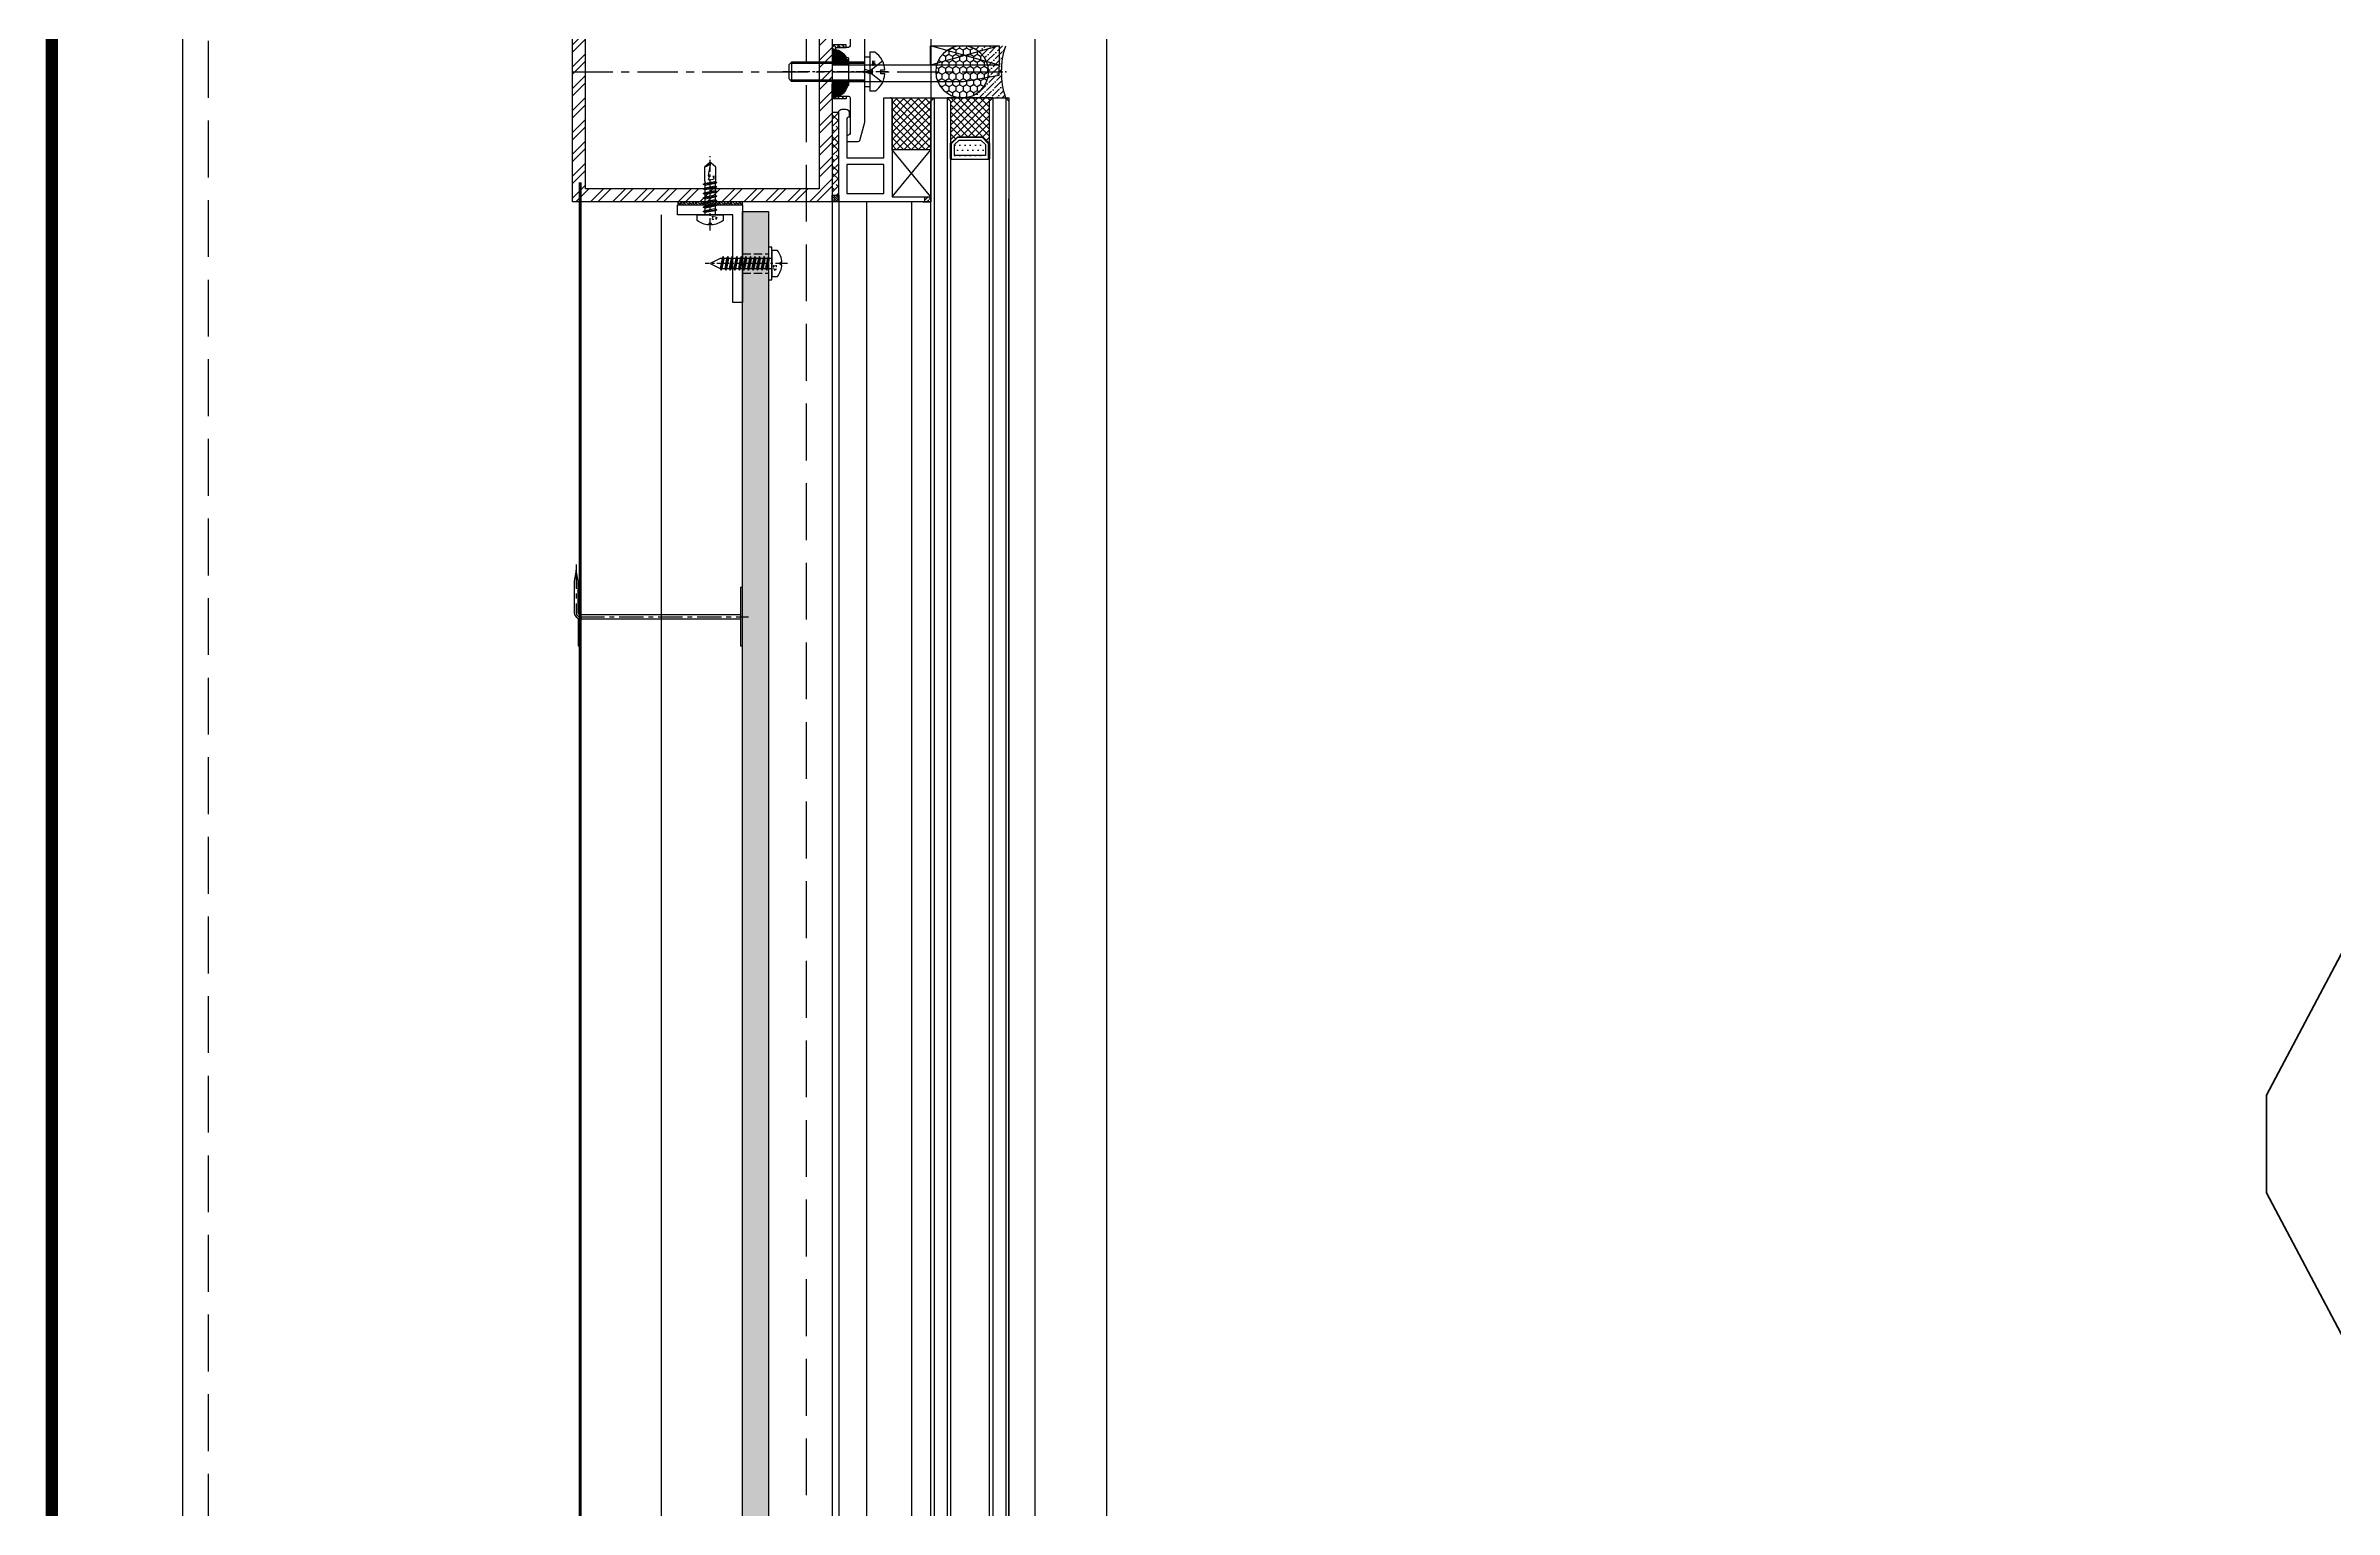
# Model space of a CAD drawing. Extents: x 220580 to 2027826, y -309201 to 71987.
# Drawn here: x 1041808 to 1042513, y -161979 to -161528 of the extents above; entities that cross this region are included whole.
import ezdxf
from ezdxf.enums import TextEntityAlignment as Align

# ---------------------------------------------------------------- set-up
doc = ezdxf.new("R2010")
doc.units = 0
for name, pattern in [('AUSGEZOGEN', [0]), ('CENTER', [2, 1.25, -0.25, 0.25, -0.25]), ('ZN-CENTER', [2, 1.25, -0.25, 0.25, -0.25]), ('ZN-DASH', [0.35, 0.25, -0.1])]:
    doc.linetypes.add(name, pattern=pattern)
for name, color, linetype in [('!ZN1-填充-8', 8, 'Continuous'), ('!ZN3-不锈钢板幕墙-7', 7, 'Continuous'), ('!ZN3-其它材质幕墙-60', 60, 'Continuous'), ('!ZN3-玻璃幕墙-4', 4, 'Continuous'), ('!ZN4-辅助材料-1', 1, 'Continuous'), ('!ZN4-配件-11', 11, 'Continuous'), ('!ZN5-钢材投影-40', 40, 'Continuous'), ('!ZN5-铝材投影-112', 112, 'Continuous'), ('!ZN5-铝材断面-6', 6, 'Continuous'), ('!ZN6-虚线-8', 8, 'ZN-DASH'), ('1 轴线 辅助线', 1, 'CENTER'), ('11紧固件', 11, 'Continuous'), ('2钢材断面', 2, 'Continuous'), ('4玻璃幕墙', 4, 'Continuous'), ('A_Hatch', 8, 'Continuous'), ('BM', 8, '保温棉'), ('DIM', 173, 'Continuous'), ('Fill', 8, 'Continuous'), ('ZX', 240, 'CENTER'), ('型材截面颜色', 253, 'Continuous')]:
    doc.layers.add(name, color=color, linetype=linetype)
for name, color, linetype, lineweight in [('0CABR-填充', 8, 'Continuous', 5), ('0CABR-密封材料、垫片', 195, 'Continuous', 9), ('0填充', 8, 'Continuous', 13), ('轮廓线', 3, 'Continuous', 211), ('防火岩棉', 252, 'Continuous', 13)]:
    doc.layers.add(name, color=color, linetype=linetype, lineweight=lineweight)
doc.styles.add('DHTEXT-1', font='ROMANS.shx', dxfattribs={"width": 0.7, "bigfont": 'CHINESE.shx'})
doc.linetypes.add('保温棉', pattern='A,0.006248399999999999,-6.2484,[134,ltypeshp.shx,S=6.2484,R=0,X=-6.2484,Y=0],-12.4968,[134,ltypeshp.shx,S=6.2484,R=180,X=6.2484,Y=0],-6.2484', length=24.9998484)
doc.dimstyles.new('ZN200', dxfattribs={"dimscale": 200, "dimtxt": 2.5, "dimasz": 1.5, "dimexe": 1, "dimexo": 2, "dimgap": 0.9, "dimtad": 1, "dimdec": 0, "dimdsep": 46, "dimtxsty": 'DHTEXT-1', "dimblk": 'ARCHTICK', "dimcen": 2.5, "dimclrd": 173, "dimclre": 173, "dimclrt": 7, "dimazin": 2, "dimtfac": 1, "dimtdec": 0, "dimtix": 1, "dimtmove": 2, "dimatfit": 3, "dimfxl": 0, "dimtolj": 1, "dimtzin": 0, "dimarcsym": 0})

# ---------------------------------------------------------------- blocks, each defined once
blk = doc.blocks.new('*U391')
at = {"layer": '4玻璃幕墙', "ltscale": 2}
for p, q in [((0, 8.000001027947292), (-4.028435796499252e-05, 1520.917117915582)), ((23.99995971564204, 8.000001027947292), (23.99995971564204, 1520.91136784805))]:
    blk.add_line(p, q, dxfattribs=at)
blk = doc.blocks.new('*U392')
at = {"layer": '1 轴线 辅助线', "ltscale": 10}
blk.add_line((-110.4000402842648, 0), (-4.028435796499252e-05, 0), dxfattribs=at)
at = {"layer": '2钢材断面'}
blk.add_lwpolyline([(-110.4000402842648, 40), (0, 40), (0, -40), (-110.4000402842648, -40)], close=True, dxfattribs=at)
at = {"layer": '4玻璃幕墙', "ltscale": 2}
for p, q in [((-4.233745858073235e-05, -8.000001027947292), (23.99995971564204, -8.000001027947292)), ((0, -8.000001027947292), (-4.028435796499252e-05, -39.09438221948221)), ((23.99995971564204, -8.000001027947292), (23.99995971564204, -39.08863215195015))]:
    blk.add_line(p, q, dxfattribs=at)
blk = doc.blocks.new('20250822090122')
at = {"layer": 'A_Hatch'}
h = blk.add_hatch(dxfattribs=at)
h.set_pattern_fill('ANSI32', color=256)
h.set_pattern_definition([(45, (-80, -40), (-3.367596045400933, 3.367596045400933), []), (45, (-77.75493500000448, -40), (-3.367596045400933, 3.367596045400933), [])])
h.paths.add_polyline_path([(0, 40), (-80, 40), (-80, -40), (0, -40)])
h.paths.add_polyline_path([(-4, 36), (-4, -36), (-76, -36), (-76, 36)], flags=16)
at = {"layer": '2钢材断面'}
for points in [[(-80, 40), (0, 40), (0, -40), (-80, -40)], [(-76, 36), (-4, 36), (-4, -36), (-76, -36)]]:
    blk.add_lwpolyline(points, close=True, dxfattribs=at)
blk = doc.blocks.new('20230625105620')
at = {"layer": '0CABR-填充'}
h = blk.add_hatch(dxfattribs=at)
h.set_pattern_fill('ANSI38', color=256, scale=0.3, angle=90.00000000000001)
h.set_pattern_definition([(135, (669.6330778690171, -11486.45394119481), (-0.6735192090801863, -0.6735192090801866), []), (225, (669.6330778690171, -11486.45394119481), (-0.6735192090801858, -2.02055762724056), [2.38125, -1.42875])])
h.paths.add_polyline_path([(-5.199999999720603, 3.69999999992433), (-5.199999999953434, 4.500000000203727), (-8.5, 4.499999999970896), (-8.49999999976717, 7.499999999970896), (-5.199999999953434, 7.499999999970896), (-5.199999999953434, 8.300000000017462), (-9.49999999976717, 8.300000000017462), (-9.5, 3.69999999992433)])
h = blk.add_hatch(dxfattribs=at)
h.set_pattern_fill('ANSI38', color=256, scale=0.3, angle=90)
h.set_pattern_definition([(135, (669.6330778690754, -11486.45394119481), (-0.6735192090801865, -0.6735192090801864), []), (225, (669.6330778690754, -11486.45394119481), (-0.6735192090801867, -2.020557627240559), [2.38125, -1.42875])])
h.paths.add_polyline_path([(-5.199999999662396, 3.69999999992433), (-5.199999999895226, 4.500000000203727), (-8.499999999941792, 4.499999999970896), (-8.499999999708962, 7.499999999970896), (-5.199999999895226, 7.499999999970896), (-5.199999999895226, 8.300000000017462), (-9.499999999708962, 8.300000000017462), (-9.499999999941792, 3.69999999992433)])
h = blk.add_hatch(dxfattribs=at)
h.set_pattern_fill('ANSI38', color=256, scale=0.3, angle=90.00000000000001)
h.set_pattern_definition([(135, (669.6330778687843, -11498.45394119481), (-0.6735192090801863, -0.6735192090801866), []), (225, (669.6330778687843, -11498.45394119481), (-0.6735192090801858, -2.02055762724056), [2.38125, -1.42875])])
h.paths.add_polyline_path([(-5.199999999953434, -8.30000000007567), (-5.200000000186265, -7.499999999796273), (-8.50000000023283, -7.500000000029104), (-8.5, -4.500000000029104), (-5.200000000186265, -4.500000000029104), (-5.200000000186265, -3.699999999982538), (-9.5, -3.699999999982538), (-9.50000000023283, -8.30000000007567)])
h = blk.add_hatch(dxfattribs=at)
h.set_pattern_fill('ANSI38', color=256, scale=0.3, angle=90)
h.set_pattern_definition([(135, (669.6330778688425, -11498.45394119481), (-0.6735192090801865, -0.6735192090801864), []), (225, (669.6330778688425, -11498.45394119481), (-0.6735192090801867, -2.020557627240559), [2.38125, -1.42875])])
h.paths.add_polyline_path([(-5.199999999895226, -8.30000000007567), (-5.200000000128057, -7.499999999796273), (-8.500000000174623, -7.500000000029104), (-8.499999999941792, -4.500000000029104), (-5.200000000128057, -4.500000000029104), (-5.200000000128057, -3.699999999982538), (-9.499999999941792, -3.699999999982538), (-9.500000000174623, -8.30000000007567)])
at = {"layer": '!ZN4-辅助材料-1'}
for points in [[(-5.199999999662396, 3.69999999992433), (-5.199999999895226, 4.500000000203727), (-8.499999999941792, 4.499999999970896), (-8.499999999708962, 7.499999999970896), (-5.199999999895226, 7.499999999970896), (-5.199999999895226, 8.300000000017462), (-9.499999999708962, 8.300000000017462), (-9.499999999941792, 3.69999999992433), (-5.199999999662396, 3.69999999992433)], [(-5.199999999662396, -3.700000000215368), (-5.199999999895226, -4.500000000261934), (-8.499999999941792, -4.500000000261934), (-8.499999999708962, -7.500000000029104), (-5.199999999895226, -7.500000000261934), (-5.199999999895226, -8.30000000007567), (-9.499999999708962, -8.30000000007567), (-9.499999999941792, -3.699999999982538), (-5.199999999662396, -3.700000000215368)]]:
    blk.add_lwpolyline(points, dxfattribs=at)
at = {"layer": '!ZN5-铝材投影-112'}
blk.add_lwpolyline([(-4.499999999767169, 3.999999999970896), (-4.5, -4.000000000029104, -0.4142135623702536), (-4.999999999767169, -4.500000000029104), (-7.999999999767169, -4.500000000029104, 0.414213562373095), (-8.49999999976717, -5.000000000029104), (-8.49999999976717, -7.000000000029104, 0.414213562373095), (-7.999999999767169, -7.500000000029104), (-4.499999999476131, -7.500000000025466, -0.414213562373095), (-3.999999999476131, -8.000000000025466), (-3.999999999476131, -19.00000000002547, -0.414213562373095), (-4.499999999476131, -19.50000000002547, 0.414213562373095), (-4.999999999476131, -20.00000000002547), (-4.999999999476131, -21.50000000002547), (-1.491358648519963, -21.5000000000291, 0.3394542588629411), (-1.008395735407248, -21.12940952254576), (0.5, -15.5000000000291), (0.5, -0.5000000000291038), (0, -2.91038304567337e-11), (0.5, 0.4999999999708962), (0.5000000002328306, 15.4999999999709), (-1.008395735174417, 21.12940952248755, 0.3394542588629411), (-1.491358648519963, 21.4999999999709), (-4.999999999476131, 21.49999999996726), (-4.999999999476131, 19.99999999996726, 0.414213562373095), (-4.499999999476131, 19.49999999996726, -0.414213562373095), (-3.999999999476131, 18.99999999996726), (-3.999999999476131, 7.999999999967258, -0.414213562373095), (-4.499999999476131, 7.499999999967258), (-7.999999999767169, 7.499999999970896, 0.414213562373095), (-8.49999999976717, 6.999999999970896), (-8.49999999976717, 4.999999999970896, 0.414213562373095), (-7.999999999767169, 4.499999999970896), (-4.999999999767169, 4.499999999970896, -0.4142135623688329), (-4.499999999767169, 3.999999999970896)], format="xyb", close=True, dxfattribs=at)
at = {"layer": '0CABR-密封材料、垫片'}
for points in [[(-5.199999999720603, 3.69999999992433), (-5.199999999953434, 4.500000000203727), (-8.5, 4.499999999970896), (-8.49999999976717, 7.499999999970896), (-5.199999999953434, 7.499999999970896), (-5.199999999953434, 8.300000000017462), (-9.49999999976717, 8.300000000017462), (-9.5, 3.69999999992433), (-5.199999999720603, 3.69999999992433)], [(-5.199999999720603, -3.700000000215368), (-5.199999999953434, -4.500000000261934), (-8.5, -4.500000000261934), (-8.49999999976717, -7.500000000029104), (-5.199999999953434, -7.500000000261934), (-5.199999999953434, -8.30000000007567), (-9.49999999976717, -8.30000000007567), (-9.5, -3.699999999982538), (-5.199999999720603, -3.700000000215368)]]:
    blk.add_lwpolyline(points, dxfattribs=at)
blk = doc.blocks.new('*U1907')
at = {"color": 0, "linetype": 'ZN-CENTER', "ltscale": 3}
blk.add_line((-7.149760062439595, 2.968965134506063e-13), (25.2002399375604, 2.456684181638768e-12), dxfattribs=at)
at = {"linetype": 'ByBlock', "ltscale": 10}
for p, q in [((-6.199760062438145, 0.5999999999958163), (-4.999760062433779, 0.5999999999976353)), ((-5.512308570388996, 3.264313849224891), (-1.5997600624396, 0.2324707128979036)), ((-4.999760062433779, 0.5999999999976353), (-4.999760062433779, -0.5999999999994543)), ((-3.099760062443238, 5.999999999999091), (-1.5997600624396, 5.999999999999091)), ((-2.359507198434585, 0.8212005739923881), (-2.359507198434585, -0.8212005739890408)), ((-1.5997600624396, -5.999999999999091), (-1.5997600624396, 5.999999999999091)), ((-1.5997600624396, -4.620044984873882), (-1.5997600624396, 4.620044984872013)), ((-1.5997600624396, 4.620044984872013), (0, 4.620044984872013)), ((0, -9.343636975245317e-13), (-1.5997600624396, 0.5822434348437788)), ((0, 4.620044984872013), (0, -4.620044984873882)), ((2.220446049250313e-16, 3.000000000002645), (22.5002399375644, 3.000000000000339)), ((2.220446049250313e-16, 2.55000000000389), (22.95023993756877, 2.549999999997793)), ((22.50023993756076, -2.999999999986928), (22.50023993755713, 3.000000000014891)), ((22.50023993755713, 3.000000000014891), (23.40023993755858, 2.100000000013436)), ((23.40023993756222, -2.100000000009119), (23.40023993755858, 2.100000000013436)), ((-4.999760062433779, -0.5999999999994543), (-6.200041946336569, -0.6000000000067303)), ((-5.512308570388996, -3.264313849219434), (-1.5997600624396, -0.2324707128950645)), ((-3.0997600624396, -5.999999999999091), (-1.5997600624396, -5.999999999999091)), ((-0.0001236077368957922, -0.834518847842471), (-1.599883670176496, -0.2522754129977578)), ((0, -4.620044984873882), (-1.5997600624396, -4.620044984873882)), ((0, -2.549999999996544), (22.95023993757604, -2.549999999997114)), ((2.220446049250313e-16, -2.999999999997355), (22.50023993756804, -2.999999999999661)), ((22.50023993755713, -3.000000000014213), (23.40023993755858, -2.100000000012757))]:
    blk.add_line(p, q, dxfattribs=at)
for centre, radius, start, end in [((0.6289204536260513, 0.2696463704114649), 6.836666666661672, 123.0516276806388, 177.2303399897559), ((0.6289204536260513, -0.2696463704151029), 6.836666666662514, 182.7696600102441, 236.9483723193611)]:
    blk.add_arc(centre, radius, start, end, dxfattribs=at)
at = {"layer": 'Defpoints', "color": 0, "ltscale": 10, "style": 'DHTEXT-1', "width": 0.7}
blk.add_text('M6', height=1, rotation=90, dxfattribs=at).set_placement((-2.254738332375523, -2.651439335049475), align=Align.CENTER)
blk = doc.blocks.new('16胶缝')
at = {"layer": '!ZN1-填充-8', "ltscale": 0.1}
h = blk.add_hatch(dxfattribs=at)
h.set_pattern_fill('HONEY', color=256, scale=10, style=0)
h.set_pattern_definition([(4.818975183877585e-15, (-19679.56000236233, -11324.37131966545), (1.875, 1.08253175), [1.25, -2.5]), (120, (-19679.56000236233, -11324.37131966545), (-1.874999995903225, 1.082531757095823), [1.249999999999998, -2.499999999999997]), (60.00000000000003, (-19679.56000236233, -11324.37131966545), (4.096775418904741e-09, 2.165063507095822), [-2.499999999999998, 1.249999999999999])])
edge = h.paths.add_edge_path()
edge.add_ellipse((8.000000000182808, 13.40127735032729), major_axis=(-1.852811262691897e-12, -8.148750109612592), ratio=0.9817456533069091, start_angle=0, end_angle=360)
h = blk.add_hatch(dxfattribs=at)
h.set_pattern_fill('ANSI36', color=256, scale=10, style=0)
h.set_pattern_definition([(45.00000000000003, (-19679.575386873, -11324.37131966545), (0.6629126073623883, 2.430679560328756), [3.125, -0.625, 0, -0.625])])
edge = h.paths.add_edge_path()
edge.add_ellipse((8.015384510843433, 13.40127735032729), major_axis=(0.8733517820453444, 8.103544729698486), ratio=0.9813319895029027, start_angle=124.6262873536864, end_angle=247.3977371599691, ccw=False)
edge.add_arc((0.0005942590132690384, 10.19757702908555), 1.197577176534192, 269.97156881858757, 324.48671338471985, ccw=False)
edge.add_line((1.455191522836685e-11, 8.999999999992724), (1.091393642127514e-11, -1.818989403545856e-12))
edge.add_arc((8.000000000015461, -24.92179927315374), 26.17434008740905, 432.2031562990745, 467.7968437009381, ccw=False)
edge.add_line((16.00000000001455, 0), (16.00000000001091, 9.000000000003638))
edge.add_arc((16.00645417175474, 10.22705133927502), 1.227068313314542, 216.5905572920867, 269.6986325029304, ccw=False)
at = {"layer": '!ZN4-辅助材料-1', "color": 1, "ltscale": 0.1}
blk.add_arc((8.000000000014552, -24.92179927313555), 26.17434008739207, 72.20315629866607, 107.7968437013339, dxfattribs=at)
blk.add_ellipse((8.000000000182808, 13.40127735032729), major_axis=(-1.852811262691897e-12, -8.148750109612592), ratio=0.9817456533069091, dxfattribs=at)
blk.add_point((8.000000000014552, 7.275957614183426e-12), dxfattribs=at)
blk = doc.blocks.new('胶缝断面')
at = {"color": 7, "ltscale": 0.1, "extrusion": (0, 0, -1), "zscale": -1, "rotation": 180}
blk.add_blockref('16胶缝', (8, 5.456968210637569e-12), dxfattribs=at)
blk = doc.blocks.new('20230625110549')
at = {"layer": '!ZN1-填充-8', "ltscale": 20}
h = blk.add_hatch(color=256, dxfattribs=at)
h.dxf.hatch_style = 1
h.paths.add_polyline_path([(0, 5), (0, 0), (5, 0, 0.4142135623730951)])
at = {"layer": '0CABR-填充', "ltscale": 20}
blk.add_line((0, 0), (0, 5), dxfattribs=at)
blk.add_arc((0, 0), 5, 0, 90, dxfattribs=at)
blk = doc.blocks.new('20250822103150', base_point=(-89262.55327602196, -87415.13117897836))
at = {"layer": '!ZN4-辅助材料-1'}
blk.add_lwpolyline([(-89131.15327524142, -87413.13117784284), (-89152.31959590278, -87413.13230322828), (-89152.31959575377, -87407.13276996238), (-89131.15327509241, -87407.13164457693), (-89131.15327524142, -87413.13117784284), (-89152.31959575377, -87407.13276996238), (-89131.15327509241, -87407.13164457693), (-89152.31959590278, -87413.13230322828)], dxfattribs=at)
at = {"layer": '!ZN5-钢材投影-40'}
blk.add_lwpolyline([(-89142.15327716633, -87418.13194908516), (-89131.15327524142, -87416.13194908516), (-89131.15327524142, -87413.13117784284), (-89182.55327602196, -87413.13117784284), (-89182.55327602196, -87418.13117784284), (-89142.14942095472, -87418.13117784284)], close=True, dxfattribs=at)
at = {"layer": '0CABR-填充', "ltscale": 20}
blk.add_blockref('20230625110549', (-89182.55327602196, -87413.13117784284), dxfattribs=at)
at = {"layer": '0CABR-填充', "ltscale": 20, "xscale": -1, "rotation": 180}
blk.add_blockref('20230625110549', (-89182.55327602196, -87418.1311778428), dxfattribs=at)
blk = doc.blocks.new('20240131155736')
at = {"layer": '!ZN1-填充-8'}
h = blk.add_hatch(dxfattribs=at)
h.set_pattern_fill('ANSI36', color=256, scale=0.5, angle=270, style=0)
h.set_pattern_definition([(315, (4155.516182055328, -11794.82250172619), (1.543481520808761, -0.4209495056751171), [1.984375, -0.396875, 0, -0.396875])])
h.paths.add_polyline_path([(-0.7497986001617392, 0.7500036128367356), (-0.7497986001617392, -0.7500036128367356), (1.250202532093681, -0.7500036128367356), (1.250202532093681, 0.7500036128367356)])
at = {"layer": '!ZN4-辅助材料-1', "linetype": 'AUSGEZOGEN'}
blk.add_line((-1.250202532108233, 0.749996387068677), (1.250202532108233, 0.7500036128367356), dxfattribs=at)
blk = doc.blocks.new('20240131160147')
at = {"layer": '!ZN5-铝材断面-6'}
blk.add_lwpolyline([(-3.359996820086963, 1.24972521692689), (-3.360017300714389, 19.749725232934), (-0.8600173007143894, 19.749725232934), (-0.8599968200869625, -10.750274787526), (9.139988671027822, -10.75027476862306), (9.139988671027822, -12.25027476862306), (-17.2600001134706, -12.25027476875402), (-17.2600001134706, 15.24972523121687, -0.414213562373095), (-16.2600001134706, 16.24972523121687), (-15.06000012539153, 16.24972523121687, -0.414213562373095), (-14.06000012539153, 15.24972523121687), (-14.06000012539153, 13.74972523121687), (-14.2600001134706, 13.74972523121687, 0.414213562373095), (-14.7600001134706, 13.24972523121687), (-14.7600001134706, 1.249725235698861)], format="xyb", close=True, dxfattribs=at)
blk.add_lwpolyline([(-14.7600001134706, -0.7502747643011389), (-14.7600001134706, -9.750274768754025), (-3.359996820086963, -9.750274787525996), (-3.359996820086963, -0.7502747830731096)], close=True, dxfattribs=at)
at = {"layer": '!ZN1-填充-8', "ltscale": 50, "xscale": -1, "rotation": 180}
blk.add_blockref('20240131155736', (9.889797354408074, -11.50027115578996), dxfattribs=at)
blk = doc.blocks.new('20250822102610', base_point=(-89164.55327459493, -87453.63117898782))
at = {"layer": '!ZN1-填充-8'}
h = blk.add_hatch(dxfattribs=at)
h.set_pattern_fill('ANSI37', color=256, angle=-1.272221872585407e-14, style=0)
h.set_pattern_definition([(44.99999999999999, (0, 0), (-1.122532015133644, 1.122532015133644), []), (135, (0, 0), (-1.122532015133644, -1.122532015133644), [])])
edge = h.paths.add_edge_path()
edge.add_line((-89165.05327484866, -87423.13117512563), (-89151.55327484867, -87423.13118085341))
edge.add_line((-89151.55327484867, -87423.13118085341), (-89152.55327484867, -87424.13118000627))
edge.add_line((-89152.55327484867, -87424.13118000627), (-89152.55327484867, -87439.13118438769))
edge.add_line((-89152.55327484867, -87439.13118438769), (-89164.55327484867, -87439.13117682973))
edge.add_line((-89164.55327484867, -87439.13117682973), (-89164.55327484867, -87423.63117784967))
edge.add_arc((-89165.05327484867, -87423.63117512563), 0.5000000000074204, 359.9996878473482, 449.9999999983324)
at = {"layer": '!ZN1-填充-8', "ltscale": 100}
for p, q in [((-89152.5532746931, -87453.63117898782), (-89164.55327484867, -87439.13117682973)), ((-89164.55327459493, -87453.63117898782), (-89152.55327484867, -87439.13118438756))]:
    blk.add_line(p, q, dxfattribs=at)
at = {"layer": '!ZN4-辅助材料-1', "linetype": 'AUSGEZOGEN'}
blk.add_lwpolyline([(-89165.05327484866, -87423.13117512563), (-89151.55327484867, -87423.13118085341), (-89152.55327484867, -87424.13118000627), (-89152.55327484867, -87439.13118438769), (-89164.55327484867, -87439.13117682973), (-89164.55327484867, -87423.63117784967, 0.4142151580810171), (-89165.05327484866, -87423.13117512563), (-89165.05327484866, -87423.13117512563)], format="xyb", dxfattribs=at)
blk.add_lwpolyline([(-89152.55327484867, -87439.13118438768), (-89164.55327467559, -87439.13117716176), (-89164.55327469764, -87442.13117353823)], dxfattribs=at)
blk.add_lwpolyline([(-89164.55327459965, -87439.13117716176), (-89164.55327459493, -87453.63117898782), (-89152.5532746931, -87453.63117898782), (-89152.55327469783, -87439.13117716176)], close=True, dxfattribs=at)
blk = doc.blocks.new('20250822103338', base_point=(-89182.55327602196, -87455.13117897836))
at = {"layer": '0填充'}
h = blk.add_hatch(dxfattribs=at)
h.set_pattern_fill('ANSI38', color=256, angle=360, style=0)
h.set_pattern_definition([(45, (0, 0), (-1.122532015133644, 1.122532015133644), []), (134.9999999999999, (0, 0), (-3.367596045400932, 1.122532015133645), [3.96875, -2.38125])])
h.paths.add_polyline_path([(-89182.553276022, -87453.13117897836), (-89180.55327602198, -87453.13117897836), (-89180.55327602211, -87427.6311789784), (-89182.55327602211, -87427.6311789784)])
at = {"layer": '型材截面颜色', "ltscale": 60}
h = blk.add_hatch(dxfattribs=at)
h.set_pattern_fill('ANSI36', color=256, scale=0.3, angle=90.00000000000001)
h.set_pattern_definition([(135, (0, 0), (-0.9260889124852567, 0.2525697034050699), [1.190625, -0.238125, 0, -0.238125])])
h.paths.add_polyline_path([(-89182.55327602196, -87455.13117898106), (-89182.55327602196, -87453.13104161006), (-89180.55326710995, -87453.1311102956), (-89180.55326710995, -87455.13124766659)])
at = {"layer": '!ZN4-辅助材料-1'}
for points in [[(-89180.55327602195, -87427.6311789784), (-89182.55327602195, -87427.6311789784), (-89182.55327602196, -87453.13117897836), (-89180.55327602196, -87453.13117897836)], [(-89182.55327602196, -87455.13117897836), (-89182.55327602196, -87453.13104160737), (-89180.55326570052, -87453.13103338321), (-89180.55326570052, -87455.1311707542)]]:
    blk.add_lwpolyline(points, close=True, dxfattribs=at)
at = {"layer": '0CABR-密封材料、垫片'}
blk.add_lwpolyline([(-89180.55327602195, -87427.6311789784), (-89182.55327602195, -87427.6311789784), (-89182.55327602196, -87455.13117897836), (-89180.55327602196, -87455.13117897836)], close=True, dxfattribs=at)
blk = doc.blocks.new('20250822103828')
at = {"layer": '!ZN4-辅助材料-1', "ltscale": 100}
for name, p in [('20250822102610', (18.40000010126096, 1.499999990541255)), ('20250822103338', (0, 0))]:
    blk.add_blockref(name, p, dxfattribs=at)
at = {"layer": '!ZN6-虚线-8', "ltscale": 50}
blk.add_blockref('20240131160147', (19.26000011348515, 12.25027476875402), dxfattribs=at)
blk = doc.blocks.new('*U2090')
at = {"color": 0, "linetype": 'CENTER', "ltscale": 3}
blk.add_line((-4.851510917911964, 2.913225216616411e-13), (20.54315256367451, -4.2632564145606e-15), dxfattribs=at)
at = {"linetype": 'ByBlock', "ltscale": 10}
for p, q in [((0, 1.550000000000024), (15.895000016689, 1.549999999999744)), ((0.9859588387780631, 2.110000000000021), (1.57904116122194, -2.110000000000007)), ((2.385958838778063, 2.109999999999994), (2.97904116122194, -2.110000000000034)), ((3.785958838778063, 2.109999999999967), (4.37904116122194, -2.110000000000061)), ((5.185958838778062, 2.10999999999994), (5.779041161221939, -2.110000000000087)), ((6.585958838778063, 2.109999999999913), (7.17904116122194, -2.110000000000114)), ((7.985958838778063, 2.109999999999886), (8.57904116122194, -2.110000000000142)), ((9.385958838778063, 2.109999999999859), (9.97904116122194, -2.110000000000168)), ((10.78595883877806, 2.109999999999832), (11.37904116122194, -2.110000000000196)), ((12.18595883877806, 2.109999999999805), (12.77904116122194, -2.110000000000222)), ((13.58595883877806, 2.109999999999778), (14.17904116122194, -2.110000000000249)), ((14.98595883877806, 2.109999999999751), (15.57904116122194, -2.110000000000277)), ((15.895000016689, 1.549999999999744), (19, -2.884803507186006e-13)), ((15.895000016689, -1.550000000000251), (0, -1.549999999999945)), ((19, -2.884803507186006e-13), (15.895000016689, -1.550000000000251))]:
    blk.add_line(p, q, dxfattribs=at)
blk.add_lwpolyline([(-3.087680633323398, 0.4000000000000909, -0.1514667514007003), (-1.723475382979757, 4), (0, 4), (0, -4), (-1.723475382979757, -4, -0.1514667514007005), (-3.087680633323398, -0.4000000000000892), (-2.699999999999932, -0.3999999999999773), (-2.699999999999932, 0.4000000000000341)], format="xyb", close=True, dxfattribs=at)
for points in [[(1.255725010475717, -1.549999999999976), (0.6626426880318403, 1.550000000000018), (0.9859588387779494, 2.109999999999935), (1.309274989524115, 1.550000000000018), (1.902357311968163, -1.549999999999976), (1.57904116122194, -2.10999999999995)], [(2.655725010475717, -1.550000000000003), (2.06264268803184, 1.549999999999991), (2.385958838777949, 2.109999999999908), (2.709274989524115, 1.549999999999991), (3.302357311968163, -1.550000000000003), (2.97904116122194, -2.109999999999977)], [(4.055725010475717, -1.55000000000003), (3.46264268803184, 1.549999999999965), (3.785958838777949, 2.109999999999881), (4.109274989524115, 1.549999999999965), (4.702357311968163, -1.55000000000003), (4.37904116122194, -2.110000000000004)], [(5.455725010475716, -1.550000000000057), (4.86264268803184, 1.549999999999937), (5.185958838777949, 2.109999999999855), (5.509274989524115, 1.549999999999937), (6.102357311968162, -1.550000000000057), (5.779041161221939, -2.110000000000031)], [(6.855725010475717, -1.550000000000084), (6.26264268803184, 1.549999999999911), (6.585958838777949, 2.109999999999828), (6.909274989524115, 1.549999999999911), (7.502357311968162, -1.550000000000084), (7.17904116122194, -2.110000000000058)], [(8.255725010475718, -1.550000000000111), (7.66264268803184, 1.549999999999883), (7.985958838777949, 2.1099999999998), (8.309274989524116, 1.549999999999883), (8.902357311968164, -1.550000000000111), (8.57904116122194, -2.110000000000085)], [(9.655725010475717, -1.550000000000138), (9.06264268803184, 1.549999999999857), (9.385958838777949, 2.109999999999774), (9.709274989524115, 1.549999999999857), (10.30235731196816, -1.550000000000138), (9.97904116122194, -2.110000000000111)], [(11.05572501047572, -1.550000000000165), (10.46264268803184, 1.54999999999983), (10.78595883877795, 2.109999999999746), (11.10927498952411, 1.54999999999983), (11.70235731196816, -1.550000000000165), (11.37904116122194, -2.110000000000139)], [(12.45572501047572, -1.550000000000192), (11.86264268803184, 1.549999999999803), (12.18595883877795, 2.10999999999972), (12.50927498952412, 1.549999999999803), (13.10235731196816, -1.550000000000192), (12.77904116122194, -2.110000000000166)], [(13.85572501047572, -1.550000000000219), (13.26264268803184, 1.549999999999776), (13.58595883877795, 2.109999999999693), (13.90927498952411, 1.549999999999776), (14.50235731196816, -1.550000000000219), (14.17904116122194, -2.110000000000193)], [(15.25572501047572, -1.550000000000246), (14.66264268803184, 1.549999999999749), (14.98595883877795, 2.109999999999665), (15.30927498952412, 1.549999999999749), (15.90235731196816, -1.550000000000246), (15.57904116122194, -2.11000000000022)]]:
    blk.add_lwpolyline(points, close=True, dxfattribs=at)
at = {"layer": 'Defpoints', "color": 0, "ltscale": 10, "style": 'DHTEXT-1', "width": 0.7}
blk.add_text('4.2', height=1, rotation=90, dxfattribs=at).set_placement((-0.4943080637851551, -1.360906739295894), align=Align.CENTER)
blk = doc.blocks.new('*U1912')
at = {"linetype": 'ByBlock', "ltscale": 10}
blk.add_lwpolyline([(0, -5), (1, -5), (1, 5), (0, 5)], close=True, dxfattribs=at)
blk = doc.blocks.new('*U926')
at = {"color": 0, "linetype": 'CENTER', "ltscale": 3}
blk.add_line((-4.793777829273322, 2.913225216616411e-13), (18, -6.394884621840901e-15), dxfattribs=at)
at = {"linetype": 'ByBlock', "ltscale": 10}
for p, q in [((0, 1.550000000000024), (10.26653098098048, 1.549999999999775)), ((0.9859588387780631, 2.110000000000021), (1.57904116122194, -2.110000000000007)), ((2.385958838778063, 2.110000000000013), (2.97904116122194, -2.110000000000014)), ((3.785958838778063, 2.110000000000006), (4.37904116122194, -2.110000000000022)), ((5.185958838778062, 2.109999999999999), (5.779041161221939, -2.110000000000029)), ((6.585958838778063, 2.109999999999991), (7.17904116122194, -2.110000000000037)), ((7.985958838778063, 2.109999999999983), (8.57904116122194, -2.110000000000044)), ((9.385958838778063, 2.109999999999975), (9.97904116122194, -2.110000000000052)), ((10.26653098098048, -1.550000000000217), (0, -1.549999999999945))]:
    blk.add_line(p, q, dxfattribs=at)
blk.add_lwpolyline([(-3.087680633323398, 0.4000000000000909, -0.1514667514007003), (-1.723475382979757, 4), (0, 4), (0, -4), (-1.723475382979757, -4, -0.1514667514007005), (-3.087680633323398, -0.4000000000000892), (-2.699999999999932, -0.3999999999999773), (-2.699999999999932, 0.4000000000000341)], format="xyb", close=True, dxfattribs=at)
for points in [[(1.255725010475717, -1.549999999999976), (0.6626426880318403, 1.550000000000018), (0.9859588387779494, 2.109999999999935), (1.309274989524115, 1.550000000000018), (1.902357311968163, -1.549999999999976), (1.57904116122194, -2.10999999999995)], [(2.655725010475717, -1.549999999999983), (2.06264268803184, 1.550000000000011), (2.385958838777949, 2.109999999999928), (2.709274989524115, 1.550000000000011), (3.302357311968163, -1.549999999999983), (2.97904116122194, -2.109999999999957)], [(4.055725010475717, -1.549999999999991), (3.46264268803184, 1.550000000000003), (3.785958838777949, 2.10999999999992), (4.109274989524115, 1.550000000000003), (4.702357311968163, -1.549999999999991), (4.37904116122194, -2.109999999999965)], [(5.455725010475716, -1.549999999999998), (4.86264268803184, 1.549999999999996), (5.185958838777949, 2.109999999999913), (5.509274989524115, 1.549999999999996), (6.102357311968162, -1.549999999999998), (5.779041161221939, -2.109999999999972)], [(6.855725010475717, -1.550000000000006), (6.26264268803184, 1.549999999999988), (6.585958838777949, 2.109999999999905), (6.909274989524115, 1.549999999999988), (7.502357311968162, -1.550000000000006), (7.17904116122194, -2.10999999999998)], [(8.255725010475718, -1.550000000000013), (7.66264268803184, 1.549999999999981), (7.985958838777949, 2.109999999999898), (8.309274989524116, 1.549999999999981), (8.902357311968164, -1.550000000000013), (8.57904116122194, -2.109999999999987)], [(9.655725010475717, -1.550000000000021), (9.06264268803184, 1.549999999999973), (9.385958838777949, 2.10999999999989), (9.709274989524115, 1.549999999999973), (10.30235731196816, -1.550000000000021), (9.97904116122194, -2.109999999999995)]]:
    blk.add_lwpolyline(points, close=True, dxfattribs=at)
for points in [[(10.26653098098048, -1.55, -0.414213562373095), (10.38395522340473, -1.667424242424249), (10.38395522340473, -1.726136363636771), (14.64482176281634, -1.726136363636771), (15.9999999999994, -0.1948217628174002), (15.9999999999994, 0.1948217628174238), (14.6448217628156, 1.726136363637534), (10.38395522340473, 1.726136363637932), (10.38395522340473, 1.667424242424216, -0.414213562373095), (10.26653098098048, 1.549999999999966)], [(11.9208473223949, -1.726136363636771), (11.80430973296651, -0.8890824877731115), (11.41067326572917, -1.132928086946651, -0.5304615897786895), (10.821757728626, -0.8693511515041786), (10.65548024539029, 0.07365531618229441, -0.6513157956771675), (11.14879112615775, 0.4044761775147213), (11.54048701920387, 0.1567861275003797), (12.11053252572676, 0.4912756395922434), (15.9999999999994, -0.1948217628174002, -0.2012259957209903), (14.6448217628156, 1.726136363637534)]]:
    blk.add_lwpolyline(points, format="xyb", dxfattribs=at)
at = {"layer": 'Defpoints', "color": 0, "ltscale": 10, "style": 'DHTEXT-1', "width": 0.7}
blk.add_text('4.2', height=1, rotation=90, dxfattribs=at).set_placement((-0.4943080637851551, -1.360906739296141), align=Align.CENTER)
blk = doc.blocks.new('20250917142629', base_point=(-62529.15783685163, -86032.33215733645))
at = {"layer": 'Fill', "ltscale": 50}
h = blk.add_hatch(dxfattribs=at)
h.set_pattern_fill('ANSI38', color=256, scale=0.4, style=0)
h.set_pattern_definition([(45, (0, 0), (-0.4490128060534577, 0.4490128060534577), []), (135, (0, 0), (-1.347038418160373, 0.4490128060534578), [1.5875, -0.9525000000000001])])
h.paths.add_polyline_path([(-62549.09281930143, -86032.33215733645), (-62549.09281930143, -86031.33215733645), (-62529.15783685163, -86031.33215733645), (-62529.15783685163, -86032.33215733645)])
at = {"layer": '!ZN5-铝材投影-112'}
blk.add_lwpolyline([(-62529.15783685163, -86031.33215733831), (-62529.15783685163, -86001.33215733831), (-62532.15783685163, -86001.33215733831), (-62532.15783685163, -86028.33215733831), (-62549.15783685163, -86028.33215733831), (-62549.15783685163, -86031.33215733831)], close=True, dxfattribs=at)
at = {"layer": '11紧固件', "ltscale": 50}
blk.add_lwpolyline([(-62549.09281930143, -86032.33215733645), (-62549.09281930143, -86031.33215733645), (-62529.15783685163, -86031.33215733645), (-62529.15783685163, -86032.33215733645), (-62549.09281930143, -86032.33215733645)], dxfattribs=at)
at = {"layer": '!ZN4-配件-11', "color": 1, "ltscale": 800, "xscale": -1, "rotation": 90}
blk.add_blockref('*U926', (-62539.15783685163, -86028.30932497318), dxfattribs=at)
blk = doc.blocks.new('*U1909')
at = {"linetype": 'ByBlock', "ltscale": 15}
for points in [[(-0.4970562745584175, 50.5999999996309), (-8.999999994412065, 50.5999999996309), (-8.999999994412065, 50.00000000000342), (-0.599999999627471, 50.00000000000342)], [(0.599999999627471, 50.00000000000342), (8.999999994412065, 50.00000000000342), (8.999999994412065, 50.5999999996309), (1.199999999254942, 50.5999999996309)]]:
    blk.add_lwpolyline(points, dxfattribs=at)
blk.add_lwpolyline([(0.599999999627471, 0.599999999627471), (0.599999999627471, 50.00000000000342, -0.414213562373095), (1.199999999254942, 50.5999999996309), (10.93635668896604, 50.5999999996309), (14.33912577864248, 51.19999999925837), (10.93635668896604, 51.79999999888584), (1.199999999254942, 51.79999999888584, 0.414213562373095), (-0.599999999627471, 50.00000000000342), (-0.599999999627471, 0.599999999627471)], format="xyb", dxfattribs=at)
at = {"color": 0, "linetype": 'ZN-CENTER', "ltscale": 6}
blk.add_lwpolyline([(16.10812437337995, 51.19999999925837), (1.199999999254942, 51.19999999925837, 0.4142135623730951), (0, 50.00000000000342), (0, -1.813810506033718)], format="xyb", dxfattribs=at)
at = {"linetype": 'ByBlock', "ltscale": 15}
blk.add_lwpolyline([(-8.999999994412065, 0.599999999627471), (-8.999999994412065, 0), (8.999999994412065, 0), (8.999999994412065, 0.599999999627471)], close=True, dxfattribs=at)
blk = doc.blocks.new('_ArchTick')
at = {"color": 0, "linetype": 'ByBlock', "const_width": 0.4}
blk.add_lwpolyline([(-0.5, -0.5), (0.5, 0.5)], dxfattribs=at)
blk = doc.blocks.new('*D1148')
at = {"layer": 'Defpoints', "color": 0, "ltscale": 2000, "transparency": 16777216}
for p in [(1042132.404167852, -159976.4261404328), (1043171.794693127, -159976.4261404328), (1042132.404167852, -161536.4261415171)]:
    blk.add_point(p, dxfattribs=at)
at = {"layer": 'DIM', "color": 173, "linetype": 'ByBlock', "lineweight": -2, "ltscale": 2000, "transparency": 16777216}
for p, q in [((1042532.404167852, -159976.4261404328), (1043371.794693127, -159976.4261404328)), ((1043171.794693127, -161536.4261415171), (1043171.794693127, -159976.4261404328)), ((1042532.404167852, -161536.4261415171), (1043371.794693127, -161536.4261415171))]:
    blk.add_line(p, q, dxfattribs=at)
at = {"layer": 'DIM', "color": 173, "lineweight": -2, "ltscale": 2000, "transparency": 16777216, "xscale": 300, "yscale": 300, "zscale": 300}
for p, rotation in [((1043171.794693127, -159976.4261404328), 90), ((1043171.794693127, -161536.4261415171), 270)]:
    blk.add_blockref('_ArchTick', p, dxfattribs=dict(at, rotation=rotation))
at = {"layer": 'DIM', "color": 7, "ltscale": 2000, "transparency": 16777216, "insert": (1042741.794693127, -160756.4261409752), "char_height": 500, "attachment_point": 5, "rotation": 90, "style": 'DHTEXT-1'}
blk.add_mtext('\\A1;1560', dxfattribs=at)
blk = doc.blocks.new('*D1149')
at = {"layer": 'Defpoints', "color": 0, "ltscale": 2000, "transparency": 16777216}
for p in [(1042132.404167852, -161536.4261415171), (1043171.794693128, -161536.4261415171), (1042132.404167852, -163096.4261415171)]:
    blk.add_point(p, dxfattribs=at)
at = {"layer": 'DIM', "color": 173, "linetype": 'ByBlock', "lineweight": -2, "ltscale": 2000, "transparency": 16777216}
for p, q in [((1042532.404167852, -161536.4261415171), (1043371.794693128, -161536.4261415171)), ((1043171.794693128, -163096.4261415171), (1043171.794693128, -161536.4261415171)), ((1042532.404167852, -163096.4261415171), (1043371.794693128, -163096.4261415171))]:
    blk.add_line(p, q, dxfattribs=at)
at = {"layer": 'DIM', "color": 173, "lineweight": -2, "ltscale": 2000, "transparency": 16777216, "xscale": 300, "yscale": 300, "zscale": 300}
for p, rotation in [((1043171.794693128, -161536.4261415171), 90), ((1043171.794693128, -163096.4261415171), 270)]:
    blk.add_blockref('_ArchTick', p, dxfattribs=dict(at, rotation=rotation))
at = {"layer": 'DIM', "color": 7, "ltscale": 2000, "transparency": 16777216, "insert": (1042741.794693128, -162316.4261415174), "char_height": 500, "attachment_point": 5, "rotation": 90, "style": 'DHTEXT-1'}
blk.add_mtext('\\A1;1560', dxfattribs=at)

msp = doc.modelspace()

# ---------------------------------------------------------------- hatches: boundary and pattern name
at = {"layer": '!ZN1-填充-8'}
h = msp.add_hatch(dxfattribs=at)
h.set_pattern_fill('ANSI37', color=256, scale=0.5, style=0)
h.set_pattern_definition([(45, (1146251.823880866, -131548.9141733625), (-1.122532015133644, 1.122532015133644), []), (135, (1146251.823880866, -131548.9141733625), (-1.122532015133644, -1.122532015133644), [])])
h.paths.add_polyline_path([(1042099.671611607, -161544.4261415155), (1042085.671611607, -161544.4261415155), (1042086.671611607, -161545.4261415155), (1042086.671611607, -161558.4261415155), (1042086.921611607, -161558.4261415155), (1042088.921611607, -161556.4261415155), (1042096.421611607, -161556.4261415155), (1042098.421611607, -161558.4261415155), (1042098.671611607, -161558.4261415155), (1042098.671611607, -161545.4261415155)])
for points in [[(1042086.671612634, -161563.176142545), (1042086.671612634, -161558.426142545), (1042086.921612634, -161558.426142545), (1042086.921612634, -161563.176142545)], [(1042098.421612634, -161563.176142545), (1042098.421612634, -161558.426142545), (1042098.671612634, -161558.426142545), (1042098.671612634, -161563.176142545)]]:
    msp.add_hatch(color=256, dxfattribs=at).paths.add_polyline_path(points)
h = msp.add_hatch(dxfattribs=at)
h.set_pattern_fill('DOTS', color=8, angle=-1.272221872585407e-14, style=0)
h.set_pattern_definition([(0, (1146251.823880866, -131548.9141733625), (0.7937500000000003, 1.5875), [0, -1.5875])])
h.paths.add_polyline_path([(1042089.335825902, -161557.42614295), (1042096.007399245, -161557.42614295), (1042097.421615298, -161558.840359003), (1042097.421615298, -161562.2261429499), (1042087.921615298, -161562.2261429499), (1042087.921615298, -161558.8403535534)])
at = {"layer": '!ZN1-填充-8', "ltscale": 10}
h = msp.add_hatch(dxfattribs=at)
h.set_pattern_fill('AR-CONC', color=8, scale=10, angle=90.00000000000001)
h.set_pattern_definition([(140, (1042030.667493849, -162482.7017210685), (1.5939085538903, 18.2184668996004), [1.905, -20.955]), (85.00000000000001, (1042030.667493849, -162482.7017210685), (-19.105664288218, -3.524282597566706), [1.524, -16.764]), (190.451, (1042030.800318849, -162481.1835210685), (-17.5116687820292, 14.69425016659592), [1.619, -17.809]), (136.1842, (1042025.587493849, -162482.7017210685), (4.2042327932727, 27.10790408921299), [2.857499999999997, -31.43249999999998]), (186.6356, (1042025.937843849, -162480.4427310685), (-24.74255558900493, 23.7404234466237), [2.4285, -26.7135]), (81.18400000000004, (1042025.587493849, -162482.7017210685), (-24.74251178605978, 23.74046058139338), [2.286, -25.146]), (111, (1042026.857493849, -162480.1617210685), (10.22655185167624, 15.16148798353833), [1.905, -20.955]), (56.00000000000004, (1042026.857493849, -162480.1617210685), (-18.41879661223193, 6.1802028347647), [1.524, -16.764]), (161.4514, (1042027.709703849, -162478.8982710685), (-8.192285771605754, 21.34164907701244), [1.61899999999999, -17.80899999999985]), (127.5, (1042030.667493849, -162482.7017210685), (-8.455503887315311, 0.3088603250591783), [0, -16.5608, 0, -17.018, 0, -16.8275]), (97.49999999999993, (1042030.667493849, -162482.7017210685), (-10.01805748181195, 6.68196625103057), [0, -9.702799999999998, 0, -16.1798, 0, -6.413499999999999]), (57.49999999999999, (1042030.667493849, -162488.3659210685), (0.5728743992673375, 13.55905951668714), [0, -6.349999999999962, 0, -19.81199999999985, 0, -26.28899999999985]), (47.5, (1042030.667493849, -162490.9059210685), (-2.54264910333331, 14.8129181386018), [0, -8.255, 0, -13.1572, 0, -18.669])])
edge = h.paths.add_edge_path()
edge.add_line((1042022.667493849, -162357.3803978268), (1042022.667493849, -161579.4261415152))
edge.add_line((1042022.667493849, -161579.4261415152), (1042030.667493849, -161579.4261415152))
edge.add_line((1042030.667493849, -161579.4261415152), (1042030.667493849, -162357.3803978268))

# ---------------------------------------------------------------- linework, layer by layer
at = {"layer": '!ZN1-填充-8'}
for p, q in [((1042081.671612634, -161544.426142545), (1042081.671612634, -162671.4261414676)), ((1042085.671611604, -161544.4261415155), (1042085.671611604, -162671.4261404382)), ((1042099.671613543, -161544.4261415155), (1042099.671613543, -162671.4261404382)), ((1042103.671612513, -161544.426142545), (1042103.671612513, -162671.4261414676))]:
    msp.add_line(p, q, dxfattribs=at)
at = {"layer": '!ZN1-填充-8', "const_width": 1, "elevation": -1.403165240869633e-10}
msp.add_lwpolyline([(1041972.667493849, -163053.4261415189), (1041972.667493849, -161570.4261415208)], dxfattribs=at)
at = {"layer": '!ZN3-其它材质幕墙-60', "ltscale": 20}
msp.add_lwpolyline([(1042022.667493849, -162357.3803978268), (1042022.667493849, -161579.4261415152), (1042030.667493849, -161579.4261415152), (1042030.667493849, -162357.3803978268)], dxfattribs=at)
at = {"layer": '!ZN3-玻璃幕墙-4'}
for points in [[(1042080.671612634, -162671.4261414676), (1042080.671612634, -161545.426142545), (1042081.671612634, -161544.426142545), (1042085.671612634, -161544.426142545), (1042086.671612634, -161545.426142545), (1042086.671612634, -162671.4261414676)], [(1042098.671612634, -162671.4261414676), (1042098.671612634, -161545.426142545), (1042099.671612634, -161544.426142545), (1042103.671612634, -161544.426142545), (1042104.671612634, -161545.426142545), (1042104.671612634, -162671.4261414676)]]:
    msp.add_lwpolyline(points, dxfattribs=at)
at = {"layer": '!ZN4-辅助材料-1'}
for points in [[(1042099.671611607, -161544.4261415155), (1042085.671611607, -161544.4261415155), (1042086.671611607, -161545.4261415155), (1042086.671611607, -161558.4261415155), (1042086.921611607, -161558.4261415155), (1042088.921611607, -161556.4261415155), (1042096.421611607, -161556.4261415155), (1042096.421611607, -161556.4261415155), (1042098.421611607, -161558.4261415155), (1042098.671611607, -161558.4261415155), (1042098.671611607, -161545.4261415155), (1042099.671611607, -161544.4261415155)], [(1042086.671612634, -161563.176142545), (1042086.671612634, -161558.426142545), (1042086.921612634, -161558.426142545), (1042086.921612634, -161563.176142545)], [(1042088.921612694, -161556.426142545), (1042096.421612573, -161556.426142545), (1042098.421612573, -161558.426142545), (1042098.421612573, -161563.426142545), (1042086.921612573, -161563.426142545), (1042086.921612573, -161558.426142545)], [(1042089.335825902, -161557.42614295), (1042096.007399245, -161557.42614295), (1042097.421615298, -161558.840359003), (1042097.421615298, -161562.2261429499), (1042087.921615298, -161562.2261429499), (1042087.921615298, -161558.8403535534)], [(1042098.421612634, -161563.176142545), (1042098.421612634, -161558.426142545), (1042098.671612634, -161558.426142545), (1042098.671612634, -161563.176142545)]]:
    msp.add_lwpolyline(points, close=True, dxfattribs=at)
msp.add_lwpolyline([(1042086.921614101, -161562.8261418991), (1042087.021612573, -161562.8261418991), (1042087.021612573, -161558.4675623152), (1042088.963036548, -161556.5261383404), (1042096.380188924, -161556.5261383404), (1042098.321614101, -161558.4675635169), (1042098.321614101, -161562.826142545), (1042098.421612573, -161562.826142545), (1042098.321614101, -161562.826142545)], dxfattribs=at)
at = {"layer": '!ZN5-钢材投影-40', "ltscale": 0.3}
for p, q in [((1041850.278930814, -160021.5519968116), (1041850.26989766, -162671.4261414676)), ((1042050.271612634, -160021.5519968116), (1042050.271612634, -162671.4261414676))]:
    msp.add_line(p, q, dxfattribs=at)
at = {"layer": '!ZN5-铝材投影-112'}
for p, q in [((1042112.671609747, -160498.709591874), (1042112.671609747, -162671.4261414676)), ((1042134.671612679, -160498.709591874), (1042134.671612679, -162671.4261414676)), ((1042052.269906583, -161576.426141517), (1042052.269906583, -162671.4261414676)), ((1042060.769877717, -161576.426141517), (1042060.769877717, -162671.4261414676)), ((1042074.671596781, -161576.426141517), (1042074.671596781, -162671.4261414676))]:
    msp.add_line(p, q, dxfattribs=at)
at = {"layer": '!ZN6-虚线-8', "color": 8, "linetype": 'ZN-DASH', "ltscale": 70}
for p, q in [((1041858.26989766, -162671.4261414676), (1041858.278930814, -160021.5519968116)), ((1042042.271612634, -160021.5519968116), (1042042.271612634, -162671.4261414676))]:
    msp.add_line(p, q, dxfattribs=at)
at = {"layer": '!ZN6-虚线-8', "color": 8, "linetype": 'ZN-DASH', "ltscale": 10}
for p, q in [((1042022.667493849, -161592.4261415152), (1042030.667493849, -161592.4261415152)), ((1042022.667493849, -161598.4261415152), (1042030.667493849, -161598.4261415152))]:
    msp.add_line(p, q, dxfattribs=at)
at = {"layer": 'BM'}
msp.add_line((1041997.667493849, -163053.4261415189), (1041997.667493849, -161580.4261415152), dxfattribs=at)
at = {"layer": 'Defpoints', "color": 250}
for p in [(1042080.671610581, -161544.426142545), (1042086.671612634, -161544.4261415155), (1042098.671612634, -161544.4261415155), (1042104.671612634, -161544.426142545), (1042098.671611607, -161556.426142545)]:
    msp.add_point(p, dxfattribs=at)
at = {"layer": 'ZX', "ltscale": 10}
msp.add_line((1041970.271612634, -161536.4261415171), (1042104.671612634, -161536.4261415171), dxfattribs=at)
at = {"layer": '防火岩棉', "color": 0, "const_width": 3.749999990926649}
msp.add_lwpolyline([(1041854.026683083, -160025.2319271053), (1041810.02785685, -160027.431868417), (1041810.027856439, -162258.9543804601)], dxfattribs=at)

# ---------------------------------------------------------------- block references
at = {"layer": '!ZN3-不锈钢板幕墙-7', "ltscale": 800, "xscale": -1, "rotation": 180}
msp.add_blockref('20250917142629', (1042022.667493849, -161576.4261415171), dxfattribs=at)
at = {"layer": '!ZN4-辅助材料-1', "ltscale": 100}
for name, p in [('20250822103150', (1041970.271612634, -161536.4261415171)), ('20250822103828', (1042050.271612634, -161576.4261415171))]:
    msp.add_blockref(name, p, dxfattribs=at)
at = {"layer": '!ZN4-辅助材料-1', "rotation": 270}
msp.add_blockref('胶缝断面', (1042103.671612513, -161536.4261413962), dxfattribs=at)
at = {"layer": '!ZN4-配件-11', "color": 1}
for name, p, rotation in [('*U1907', (1042060.271612634, -161536.4261415155), 180), ('*U1909', (1042022.667493849, -161704.1571538094), 90.00000000000001)]:
    msp.add_blockref(name, p, dxfattribs=dict(at, rotation=rotation))
at = {"layer": '!ZN4-配件-11', "color": 1, "xscale": -1}
msp.add_blockref('*U2090', (1042031.667493849, -161595.4261415152), dxfattribs=at)
at = {"layer": '!ZN4-配件-11', "extrusion": (0, 0, -1), "xscale": -1, "zscale": -1}
msp.add_blockref('*U1912', (-1042030.667493849, -161595.4261415152), dxfattribs=at)
at = {"layer": '!ZN5-铝材断面-6', "ltscale": 100}
msp.add_blockref('20250822090122', (1042050.271612634, -161536.4261415171), dxfattribs=at)
at = {"layer": '0CABR-填充', "ltscale": 20}
msp.add_blockref('20230625105620', (1042059.771612634, -161536.4261415171), dxfattribs=at)
at = {"layer": '轮廓线', "ltscale": 2}
for name, p in [('*U392', (1042080.671652918, -161536.4261415171)), ('*U391', (1042080.671652918, -163096.4261415171))]:
    msp.add_blockref(name, p, dxfattribs=at)

# ---------------------------------------------------------------- dimensions: what is measured, and where the dimension line sits
at = {"layer": 'DIM', "ltscale": 2000}
for base, p1, p2, picture, middle in [((1043171.794693127, -159976.4261404328), (1042132.404167851, -161536.426141517), (1042132.404167851, -159976.4261404328), '*D1148', (1042741.794693127, -160756.4261409752)), ((1043171.794693128, -161536.4261415171), (1042132.404167851, -163096.426141517), (1042132.404167851, -161536.426141517), '*D1149', (1042741.794693128, -162316.4261415174))]:
    dim = msp.add_linear_dim(base=base, p1=p1, p2=p2, angle=90, dimstyle='ZN200', dxfattribs=at)
    dim.commit()
    dim.dimension.update_dxf_attribs({"geometry": picture, "text_midpoint": middle})

doc.saveas('drawing.dxf')
